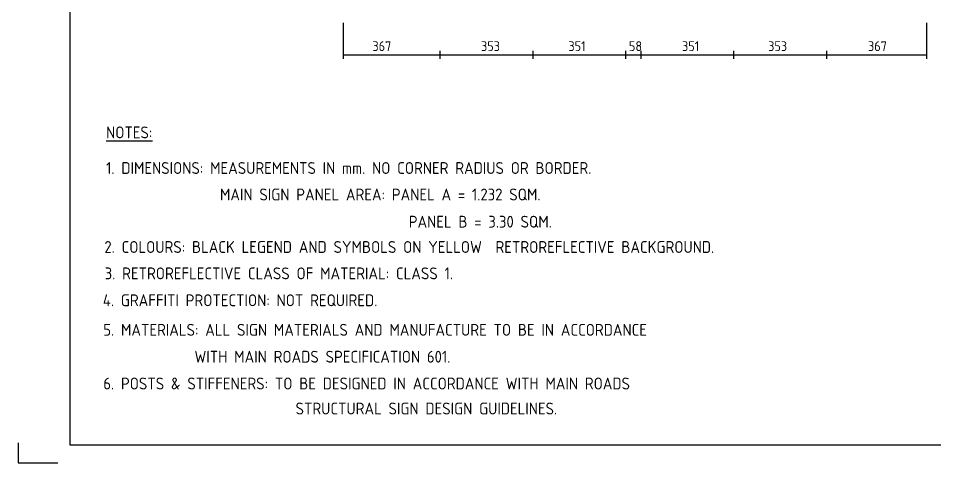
# Model space of a CAD drawing. Extents: x 0 to 420, y 0 to 297.
# Drawn here: x 0 to 231.5, y 0 to 112.2 of the extents above; entities that cross this region are included whole.
import ezdxf
from ezdxf.enums import TextEntityAlignment as Align

# ---------------------------------------------------------------- set-up
doc = ezdxf.new("R2010")
doc.units = 0
doc.header["$LTSCALE"] = 12
doc.header["$MEASUREMENT"] = 0
doc.layers.get('0').update_dxf_attribs({"linetype": 'CONTINUOUS'})
for name, color, linetype in [('L25', 1, 'CONTINUOUS'), ('T25', 1, 'CONTINUOUS'), ('TBLK18', 4, 'CONTINUOUS'), ('TBLK25', 1, 'CONTINUOUS'), ('TBLK35', 3, 'CONTINUOUS'), ('TBLK50', 7, 'CONTINUOUS')]:
    doc.layers.add(name, color=color, linetype=linetype)
doc.styles.add('ISO', font='iso')

# ---------------------------------------------------------------- blocks, each defined once
blk = doc.blocks.new('A3BBLK')
at = {"layer": 'TBLK25'}
for p, q in [((0, 5), (0, 0)), ((0, 0), (10, 0))]:
    blk.add_line(p, q, dxfattribs=at)
at = {"layer": 'TBLK50'}
for p, q in [((13, 292.5), (13, 4.5)), ((13, 4.5), (415.5, 4.5))]:
    blk.add_line(p, q, dxfattribs=at)
blk = doc.blocks.new('a3_in_vtblk_trial')
blk.add_blockref('A3BBLK', (0, 0))
at = {"layer": 'TBLK18', "style": 'ISO'}
blk.add_attdef('MR_DIRECTORATE', text='', height=1.5, dxfattribs=at).set_placement((381.5, 67.12), align=Align.CENTER)
for tag, p in [('STREET_NAME', (355.51, 61.1)), ('SUBURB_POSTCODE', (388.49, 61.1)), ('TELEPHONE_NO.', (368.31, 58.84)), ('FAX_NO.', (393.56, 58.84))]:
    blk.add_attdef(tag, p, '', height=1.5, dxfattribs=at)
at = {"layer": 'TBLK25', "style": 'ISO'}
for tag, height, p in [('MR_BRANCH', 2, (381.5, 64.2)), ('ROAD_SECTION', 1.75, (384.5, 29.16)), ('SLK', 1.75, (384.5, 26.11)), ('CHAINAGE', 1.75, (384.5, 19.21)), ('DRG_TYPE_03', 1.75, (360.51, 11.5)), ('DRG_TYPE_02', 1.75, (360.51, 8.36)), ('DRG_TYPE_01', 1.75, (360.3, 5.42))]:
    blk.add_attdef(tag, text='', height=height, dxfattribs=at).set_placement(p, align=Align.CENTER)
for tag, p, height in [('FILE_NUMBER', (371.77, 53.24), 2.5), ('DESIGNED_/_DRAWN', (371.77, 48.49), 2), ('DATE', (405.68, 48.49), 2), ('VERIFIED', (371.77, 43.49), 2), ('DATE', (405.68, 43.4), 2), ('APPROVED', (371.77, 38.49), 2), ('DATE', (405.68, 38.39), 2), ('LOCAL_AUTHORITY', (370.48, 16.73), 1.25)]:
    blk.add_attdef(tag, p, '', height=height, dxfattribs=at)
at = {"layer": 'TBLK35', "style": 'ISO', "width": 0.9}
for tag, p in [('ROAD_PROJECT&NUMBER', (384.5, 32.23)), ('DRAWING_DESCRIPTION', (384.5, 22.29))]:
    blk.add_attdef(tag, text='', height=2.5, dxfattribs=at).set_placement(p, align=Align.CENTER)
at = {"layer": 'TBLK50', "style": 'ISO'}
blk.add_attdef('DRG_NUMBER', (370.5, 6.02), '', height=5, dxfattribs=at)

msp = doc.modelspace()

# ---------------------------------------------------------------- linework, layer by layer
at = {"layer": 'L25'}
for p, q in [((82.056, 111.154), (82.056, 102.025)), ((229.456, 111.154), (229.456, 102.025)), ((82.056, 103.025), (229.456, 103.025)), ((106.524, 104.025), (106.524, 102.025)), ((130.045, 104.025), (130.045, 102.025)), ((153.424, 104.025), (153.424, 102.025)), ((157.295, 104.025), (157.295, 102.025)), ((180.681, 104.025), (180.681, 102.025)), ((204.202, 104.025), (204.202, 102.025))]:
    msp.add_line(p, q, dxfattribs=at)

# ---------------------------------------------------------------- block references
msp.add_blockref('a3_in_vtblk_trial', (0, 0), dxfattribs=at)

# ---------------------------------------------------------------- texts
at = {"layer": 'T25', "style": 'ISO'}
for s, p in [('367', (89.473, 103.97)), ('353', (116.914, 103.97)), ('351', (138.996, 103.97)), ('58', (154.281, 103.97)), ('351', (167.7, 103.97)), ('353', (189.459, 103.97)), ('367', (214.698, 103.97))]:
    msp.add_text(s, height=2.5, dxfattribs=at).set_placement(p)
at = {"layer": 'T25', "color": 3, "style": 'ISO'}
for s, p in [('%%UNOTES:', (22.172, 81.933)), ('1. DIMENSIONS: MEASUREMENTS IN mm. NO CORNER RADIUS OR BORDER.', (22.172, 72.933)), ('MAIN SIGN PANEL AREA: PANEL A = 1.232 SQM.', (50.954, 66.247)), ('PANEL B = 3.30 SQM.', (98.651, 59.371)), ('2. COLOURS: BLACK LEGEND AND SYMBOLS ON YELLOW  RETROREFLECTIVE BACKGROUND.', (21.747, 52.982)), ('3. RETROREFLECTIVE CLASS OF MATERIAL: CLASS 1.', (21.824, 46.32)), ('4. GRAFFITI PROTECTION: NOT REQUIRED.', (21.363, 39.524)), ('5. MATERIALS: ALL SIGN MATERIALS AND MANUFACTURE TO BE IN ACCORDANCE ', (21.471, 32.061)), ('               WITH MAIN ROADS SPECIFICATION 601.', (18.776, 25.263)), ('6. POSTS & STIFFENERS: TO BE DESIGNED IN ACCORDANCE WITH MAIN ROADS ', (21.471, 18.495)), ('STRUCTURAL SIGN DESIGN GUIDELINES.', (70.054, 12.174))]:
    msp.add_text(s, height=3, dxfattribs=at).set_placement(p)

doc.saveas('drawing.dxf')
